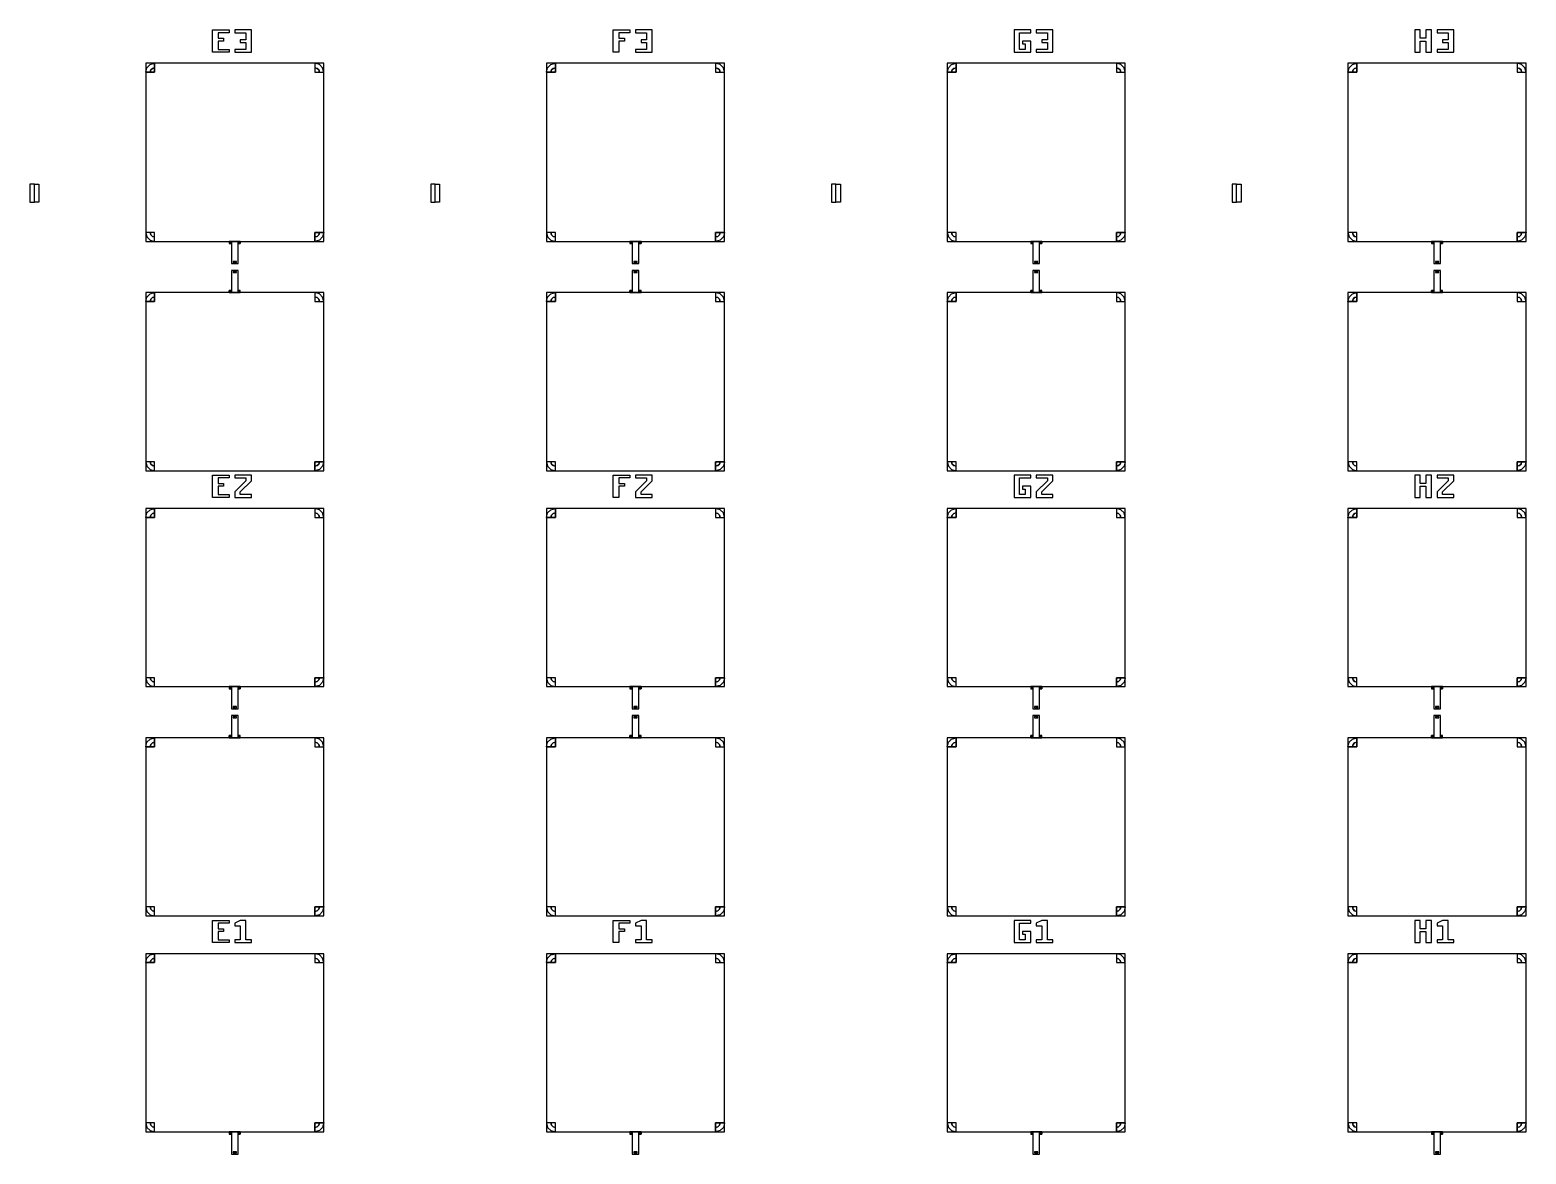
# Model space of a CAD drawing. Extents: x -50899 to 50899, y -48295 to 50898.
# Drawn here: x -20720 to -14000, y -34825 to -29775 of the extents above; entities that cross this region are included whole.
import ezdxf

# ---------------------------------------------------------------- set-up
doc = ezdxf.new("R2010")
doc.units = 0

# ---------------------------------------------------------------- blocks, each defined once
blk = doc.blocks.new('D')
blk.add_lwpolyline([(1700, 8576.7), (1700, 8656.7), (1680, 8656.7), (1680, 8576.7), (1700, 8576.7)])
blk = doc.blocks.new('E')
for points in [[(700, 9250), (700, 9350), (775, 9350), (775, 9337.5), (725, 9337.5), (725, 9312.5), (750, 9312.5), (750, 9300), (725, 9300), (725, 9262.5), (775, 9262.5), (775, 9250), (700, 9250), (700, 9250)], [(800, 9250), (875, 9250), (875, 9350), (800, 9350), (800, 9337.5), (850, 9337.5), (850, 9306.2), (825, 9306.2), (825, 9293.8), (850, 9293.8), (850, 9262.5), (800, 9262.5), (800, 9250), (800, 9250)], [(400, 9200), (400, 8400), (1200, 8400), (1200, 9200), (400, 9200)], [(400, 9200), (400, 9160), (440, 9160), (440, 9200), (400, 9200)], [(400, 9160), (405.4, 9180), (420, 9194.6), (440, 9200), (440, 9180), (430, 9177.3), (422.7, 9170), (420, 9160), (400, 9160)], [(420, 9160), (422.7, 9170), (430, 9177.3), (440, 9180), (440, 9160), (440, 9160), (440, 9160), (440, 9160), (420, 9160)], [(1160, 9200), (1160, 9160), (1200, 9160), (1200, 9200), (1160, 9200)], [(1200, 9160), (1194.6, 9180), (1180, 9194.6), (1160, 9200), (1160, 9180), (1170, 9177.3), (1177.3, 9170), (1180, 9160), (1200, 9160)], [(1180, 9160), (1177.3, 9170), (1170, 9177.3), (1160, 9180), (1160, 9160), (1160, 9160), (1160, 9160), (1160, 9160), (1180, 9160)], [(-100, 8576.7), (-100, 8656.7), (-80, 8656.7), (-80, 8576.7), (-100, 8576.7)], [(1700, 8576.7), (1700, 8656.7), (1680, 8656.7), (1680, 8576.7), (1700, 8576.7)], [(440, 8400), (440, 8440), (400, 8440), (400, 8400), (440, 8400)], [(400, 8440), (405.4, 8420), (420, 8405.4), (440, 8400), (440, 8420), (430, 8422.7), (422.7, 8430), (420, 8440), (400, 8440)], [(420, 8440), (422.7, 8430), (430, 8422.7), (440, 8420), (440, 8440), (440, 8440), (440, 8440), (440, 8440), (420, 8440)], [(775, 8400), (775, 8390), (785, 8390), (785, 8400), (775, 8400)], [(785, 8390), (783.7, 8395), (780, 8398.7), (775, 8400), (775, 8395), (777.5, 8394.3), (779.3, 8392.5), (780, 8390), (785, 8390)], [(785, 8400), (785, 8300), (815, 8300), (815, 8400), (785, 8400)], [(815, 8400), (815, 8390), (825, 8390), (825, 8400), (815, 8400)], [(815, 8390), (816.3, 8395), (820, 8398.7), (825, 8400), (825, 8395), (822.5, 8394.3), (820.7, 8392.5), (820, 8390), (815, 8390)], [(1200, 8400), (1200, 8440), (1160, 8440), (1160, 8400), (1200, 8400)], [(1200, 8440), (1194.6, 8420), (1180, 8405.4), (1160, 8400), (1160, 8420), (1170, 8422.7), (1177.3, 8430), (1180, 8440), (1200, 8440)], [(1180, 8440), (1177.3, 8430), (1170, 8422.7), (1160, 8420), (1160, 8440), (1160, 8440), (1160, 8440), (1160, 8440), (1180, 8440)], [(780, 8390), (779.3, 8392.5), (777.5, 8394.3), (775, 8395), (775, 8390), (775, 8390), (775, 8390), (775, 8390), (780, 8390)], [(820, 8390), (820.7, 8392.5), (822.5, 8394.3), (825, 8395), (825, 8390), (825, 8390), (825, 8390), (825, 8390), (820, 8390)], [(785, 8270), (785, 8170), (815, 8170), (815, 8270), (785, 8270)], [(807.5, 8305), (807.5, 8310), (792.5, 8310), (792.5, 8305), (807.5, 8305)], [(802.5, 8300), (802.5, 8305), (797.5, 8305), (797.5, 8300), (802.5, 8300)], [(797.5, 8270), (797.5, 8265), (802.5, 8265), (802.5, 8270), (797.5, 8270)], [(792.5, 8265), (792.5, 8260), (807.5, 8260), (807.5, 8265), (792.5, 8265)], [(400, 8170), (400, 7370), (1200, 7370), (1200, 8170), (400, 8170)], [(400, 8170), (400, 8130), (440, 8130), (440, 8170), (400, 8170)], [(400, 8130), (405.4, 8150), (420, 8164.6), (440, 8170), (440, 8150), (430, 8147.3), (422.7, 8140), (420, 8130), (400, 8130)], [(420, 8130), (422.7, 8140), (430, 8147.3), (440, 8150), (440, 8130), (440, 8130), (440, 8130), (440, 8130), (420, 8130)], [(785, 8170), (785, 8180), (775, 8180), (775, 8170), (785, 8170)], [(785, 8180), (783.7, 8175), (780, 8171.3), (775, 8170), (775, 8175), (777.5, 8175.7), (779.3, 8177.5), (780, 8180), (785, 8180)], [(780, 8180), (779.3, 8177.5), (777.5, 8175.7), (775, 8175), (775, 8180), (775, 8180), (775, 8180), (775, 8180), (780, 8180)], [(825, 8170), (825, 8180), (815, 8180), (815, 8170), (825, 8170)], [(815, 8180), (816.3, 8175), (820, 8171.3), (825, 8170), (825, 8175), (822.5, 8175.7), (820.7, 8177.5), (820, 8180), (815, 8180)], [(820, 8180), (820.7, 8177.5), (822.5, 8175.7), (825, 8175), (825, 8180), (825, 8180), (825, 8180), (825, 8180), (820, 8180)], [(1160, 8170), (1160, 8130), (1200, 8130), (1200, 8170), (1160, 8170)], [(1200, 8130), (1194.6, 8150), (1180, 8164.6), (1160, 8170), (1160, 8150), (1170, 8147.3), (1177.3, 8140), (1180, 8130), (1200, 8130)], [(1180, 8130), (1177.3, 8140), (1170, 8147.3), (1160, 8150), (1160, 8130), (1160, 8130), (1160, 8130), (1160, 8130), (1180, 8130)], [(440, 7370), (440, 7410), (400, 7410), (400, 7370), (440, 7370)], [(400, 7410), (405.4, 7390), (420, 7375.4), (440, 7370), (440, 7390), (430, 7392.7), (422.7, 7400), (420, 7410), (400, 7410)], [(420, 7410), (422.7, 7400), (430, 7392.7), (440, 7390), (440, 7410), (440, 7410), (440, 7410), (440, 7410), (420, 7410)], [(1200, 7370), (1200, 7410), (1160, 7410), (1160, 7370), (1200, 7370)], [(1200, 7410), (1194.6, 7390), (1180, 7375.4), (1160, 7370), (1160, 7390), (1170, 7392.7), (1177.3, 7400), (1180, 7410), (1200, 7410)], [(1180, 7410), (1177.3, 7400), (1170, 7392.7), (1160, 7390), (1160, 7410), (1160, 7410), (1160, 7410), (1160, 7410), (1180, 7410)], [(700, 7250), (700, 7350), (775, 7350), (775, 7337.5), (725, 7337.5), (725, 7312.5), (750, 7312.5), (750, 7300), (725, 7300), (725, 7262.5), (775, 7262.5), (775, 7250), (700, 7250), (700, 7250)], [(800, 7250), (875, 7250), (875, 7262.5), (825, 7262.5), (825, 7275), (875, 7325), (875, 7350), (800, 7350), (800, 7337.5), (850, 7337.5), (850, 7325), (800, 7275), (800, 7250), (800, 7250)], [(400, 7200), (400, 6400), (1200, 6400), (1200, 7200), (400, 7200)], [(400, 7200), (400, 7160), (440, 7160), (440, 7200), (400, 7200)], [(400, 7160), (405.4, 7180), (420, 7194.6), (440, 7200), (440, 7180), (430, 7177.3), (422.7, 7170), (420, 7160), (400, 7160)], [(1160, 7200), (1160, 7160), (1200, 7160), (1200, 7200), (1160, 7200)], [(1200, 7160), (1194.6, 7180), (1180, 7194.6), (1160, 7200), (1160, 7180), (1170, 7177.3), (1177.3, 7170), (1180, 7160), (1200, 7160)], [(420, 7160), (422.7, 7170), (430, 7177.3), (440, 7180), (440, 7160), (440, 7160), (440, 7160), (440, 7160), (420, 7160)], [(1180, 7160), (1177.3, 7170), (1170, 7177.3), (1160, 7180), (1160, 7160), (1160, 7160), (1160, 7160), (1160, 7160), (1180, 7160)], [(440, 6400), (440, 6440), (400, 6440), (400, 6400), (440, 6400)], [(400, 6440), (405.4, 6420), (420, 6405.4), (440, 6400), (440, 6420), (430, 6422.7), (422.7, 6430), (420, 6440), (400, 6440)], [(420, 6440), (422.7, 6430), (430, 6422.7), (440, 6420), (440, 6440), (440, 6440), (440, 6440), (440, 6440), (420, 6440)], [(775, 6400), (775, 6390), (785, 6390), (785, 6400), (775, 6400)], [(785, 6390), (783.7, 6395), (780, 6398.7), (775, 6400), (775, 6395), (777.5, 6394.3), (779.3, 6392.5), (780, 6390), (785, 6390)], [(780, 6390), (779.3, 6392.5), (777.5, 6394.3), (775, 6395), (775, 6390), (775, 6390), (775, 6390), (775, 6390), (780, 6390)], [(785, 6400), (785, 6300), (815, 6300), (815, 6400), (785, 6400)], [(815, 6400), (815, 6390), (825, 6390), (825, 6400), (815, 6400)], [(815, 6390), (816.3, 6395), (820, 6398.7), (825, 6400), (825, 6395), (822.5, 6394.3), (820.7, 6392.5), (820, 6390), (815, 6390)], [(820, 6390), (820.7, 6392.5), (822.5, 6394.3), (825, 6395), (825, 6390), (825, 6390), (825, 6390), (825, 6390), (820, 6390)], [(1200, 6400), (1200, 6440), (1160, 6440), (1160, 6400), (1200, 6400)], [(1200, 6440), (1194.6, 6420), (1180, 6405.4), (1160, 6400), (1160, 6420), (1170, 6422.7), (1177.3, 6430), (1180, 6440), (1200, 6440)], [(1180, 6440), (1177.3, 6430), (1170, 6422.7), (1160, 6420), (1160, 6440), (1160, 6440), (1160, 6440), (1160, 6440), (1180, 6440)], [(785, 6270), (785, 6170), (815, 6170), (815, 6270), (785, 6270)], [(807.5, 6305), (807.5, 6310), (792.5, 6310), (792.5, 6305), (807.5, 6305)], [(792.5, 6265), (792.5, 6260), (807.5, 6260), (807.5, 6265), (792.5, 6265)], [(802.5, 6300), (802.5, 6305), (797.5, 6305), (797.5, 6300), (802.5, 6300)], [(797.5, 6270), (797.5, 6265), (802.5, 6265), (802.5, 6270), (797.5, 6270)], [(400, 6170), (400, 5370), (1200, 5370), (1200, 6170), (400, 6170)], [(400, 6170), (400, 6130), (440, 6130), (440, 6170), (400, 6170)], [(400, 6130), (405.4, 6150), (420, 6164.6), (440, 6170), (440, 6150), (430, 6147.3), (422.7, 6140), (420, 6130), (400, 6130)], [(420, 6130), (422.7, 6140), (430, 6147.3), (440, 6150), (440, 6130), (440, 6130), (440, 6130), (440, 6130), (420, 6130)], [(785, 6170), (785, 6180), (775, 6180), (775, 6170), (785, 6170)], [(785, 6180), (783.7, 6175), (780, 6171.3), (775, 6170), (775, 6175), (777.5, 6175.7), (779.3, 6177.5), (780, 6180), (785, 6180)], [(780, 6180), (779.3, 6177.5), (777.5, 6175.7), (775, 6175), (775, 6180), (775, 6180), (775, 6180), (775, 6180), (780, 6180)], [(825, 6170), (825, 6180), (815, 6180), (815, 6170), (825, 6170)], [(815, 6180), (816.3, 6175), (820, 6171.3), (825, 6170), (825, 6175), (822.5, 6175.7), (820.7, 6177.5), (820, 6180), (815, 6180)], [(820, 6180), (820.7, 6177.5), (822.5, 6175.7), (825, 6175), (825, 6180), (825, 6180), (825, 6180), (825, 6180), (820, 6180)], [(1160, 6170), (1160, 6130), (1200, 6130), (1200, 6170), (1160, 6170)], [(1200, 6130), (1194.6, 6150), (1180, 6164.6), (1160, 6170), (1160, 6150), (1170, 6147.3), (1177.3, 6140), (1180, 6130), (1200, 6130)], [(1180, 6130), (1177.3, 6140), (1170, 6147.3), (1160, 6150), (1160, 6130), (1160, 6130), (1160, 6130), (1160, 6130), (1180, 6130)], [(440, 5370), (440, 5410), (400, 5410), (400, 5370), (440, 5370)], [(400, 5410), (405.4, 5390), (420, 5375.4), (440, 5370), (440, 5390), (430, 5392.7), (422.7, 5400), (420, 5410), (400, 5410)], [(420, 5410), (422.7, 5400), (430, 5392.7), (440, 5390), (440, 5410), (440, 5410), (440, 5410), (440, 5410), (420, 5410)], [(1200, 5370), (1200, 5410), (1160, 5410), (1160, 5370), (1200, 5370)], [(1200, 5410), (1194.6, 5390), (1180, 5375.4), (1160, 5370), (1160, 5390), (1170, 5392.7), (1177.3, 5400), (1180, 5410), (1200, 5410)], [(1180, 5410), (1177.3, 5400), (1170, 5392.7), (1160, 5390), (1160, 5410), (1160, 5410), (1160, 5410), (1160, 5410), (1180, 5410)], [(700, 5250), (700, 5350), (775, 5350), (775, 5337.5), (725, 5337.5), (725, 5312.5), (750, 5312.5), (750, 5300), (725, 5300), (725, 5262.5), (775, 5262.5), (775, 5250), (700, 5250), (700, 5250)], [(800, 5250), (875, 5250), (875, 5262.5), (850, 5262.5), (850, 5350), (825, 5350), (800, 5337.5), (800, 5325), (825, 5325), (825, 5262.5), (800, 5262.5), (800, 5250), (800, 5250)], [(400, 5200), (400, 4400), (1200, 4400), (1200, 5200), (400, 5200)], [(400, 5200), (400, 5160), (440, 5160), (440, 5200), (400, 5200)], [(400, 5160), (405.4, 5180), (420, 5194.6), (440, 5200), (440, 5180), (430, 5177.3), (422.7, 5170), (420, 5160), (400, 5160)], [(420, 5160), (422.7, 5170), (430, 5177.3), (440, 5180), (440, 5160), (440, 5160), (440, 5160), (440, 5160), (420, 5160)], [(1160, 5200), (1160, 5160), (1200, 5160), (1200, 5200), (1160, 5200)], [(1200, 5160), (1194.6, 5180), (1180, 5194.6), (1160, 5200), (1160, 5180), (1170, 5177.3), (1177.3, 5170), (1180, 5160), (1200, 5160)], [(1180, 5160), (1177.3, 5170), (1170, 5177.3), (1160, 5180), (1160, 5160), (1160, 5160), (1160, 5160), (1160, 5160), (1180, 5160)], [(440, 4400), (440, 4440), (400, 4440), (400, 4400), (440, 4400)], [(400, 4440), (405.4, 4420), (420, 4405.4), (440, 4400), (440, 4420), (430, 4422.7), (422.7, 4430), (420, 4440), (400, 4440)], [(420, 4440), (422.7, 4430), (430, 4422.7), (440, 4420), (440, 4440), (440, 4440), (440, 4440), (440, 4440), (420, 4440)], [(1200, 4400), (1200, 4440), (1160, 4440), (1160, 4400), (1200, 4400)], [(1200, 4440), (1194.6, 4420), (1180, 4405.4), (1160, 4400), (1160, 4420), (1170, 4422.7), (1177.3, 4430), (1180, 4440), (1200, 4440)], [(1180, 4440), (1177.3, 4430), (1170, 4422.7), (1160, 4420), (1160, 4440), (1160, 4440), (1160, 4440), (1160, 4440), (1180, 4440)], [(775, 4400), (775, 4390), (785, 4390), (785, 4400), (775, 4400)], [(785, 4390), (783.7, 4395), (780, 4398.7), (775, 4400), (775, 4395), (777.5, 4394.3), (779.3, 4392.5), (780, 4390), (785, 4390)], [(780, 4390), (779.3, 4392.5), (777.5, 4394.3), (775, 4395), (775, 4390), (775, 4390), (775, 4390), (775, 4390), (780, 4390)], [(785, 4400), (785, 4300), (815, 4300), (815, 4400), (785, 4400)], [(815, 4400), (815, 4390), (825, 4390), (825, 4400), (815, 4400)], [(815, 4390), (816.3, 4395), (820, 4398.7), (825, 4400), (825, 4395), (822.5, 4394.3), (820.7, 4392.5), (820, 4390), (815, 4390)], [(820, 4390), (820.7, 4392.5), (822.5, 4394.3), (825, 4395), (825, 4390), (825, 4390), (825, 4390), (825, 4390), (820, 4390)], [(807.5, 4305), (807.5, 4310), (792.5, 4310), (792.5, 4305), (807.5, 4305)], [(802.5, 4300), (802.5, 4305), (797.5, 4305), (797.5, 4300), (802.5, 4300)]]:
    blk.add_lwpolyline(points)
blk = doc.blocks.new('F')
for points in [[(700, 9250), (700, 9350), (775, 9350), (775, 9337.5), (725, 9337.5), (725, 9312.5), (750, 9312.5), (750, 9300), (725, 9300), (725, 9250), (700, 9250), (700, 9250)], [(800, 9250), (875, 9250), (875, 9350), (800, 9350), (800, 9337.5), (850, 9337.5), (850, 9306.2), (825, 9306.2), (825, 9293.8), (850, 9293.8), (850, 9262.5), (800, 9262.5), (800, 9250), (800, 9250)], [(400, 9200), (400, 8400), (1200, 8400), (1200, 9200), (400, 9200)], [(400, 9200), (400, 9160), (440, 9160), (440, 9200), (400, 9200)], [(400, 9160), (405.4, 9180), (420, 9194.6), (440, 9200), (440, 9180), (430, 9177.3), (422.7, 9170), (420, 9160), (400, 9160)], [(420, 9160), (422.7, 9170), (430, 9177.3), (440, 9180), (440, 9160), (440, 9160), (440, 9160), (440, 9160), (420, 9160)], [(1160, 9200), (1160, 9160), (1200, 9160), (1200, 9200), (1160, 9200)], [(1200, 9160), (1194.6, 9180), (1180, 9194.6), (1160, 9200), (1160, 9180), (1170, 9177.3), (1177.3, 9170), (1180, 9160), (1200, 9160)], [(1180, 9160), (1177.3, 9170), (1170, 9177.3), (1160, 9180), (1160, 9160), (1160, 9160), (1160, 9160), (1160, 9160), (1180, 9160)], [(-100, 8576.7), (-100, 8656.7), (-80, 8656.7), (-80, 8576.7), (-100, 8576.7)], [(1700, 8576.7), (1700, 8656.7), (1680, 8656.7), (1680, 8576.7), (1700, 8576.7)], [(440, 8400), (440, 8440), (400, 8440), (400, 8400), (440, 8400)], [(400, 8440), (405.4, 8420), (420, 8405.4), (440, 8400), (440, 8420), (430, 8422.7), (422.7, 8430), (420, 8440), (400, 8440)], [(420, 8440), (422.7, 8430), (430, 8422.7), (440, 8420), (440, 8440), (440, 8440), (440, 8440), (440, 8440), (420, 8440)], [(775, 8400), (775, 8390), (785, 8390), (785, 8400), (775, 8400)], [(785, 8390), (783.7, 8395), (780, 8398.7), (775, 8400), (775, 8395), (777.5, 8394.3), (779.3, 8392.5), (780, 8390), (785, 8390)], [(785, 8400), (785, 8300), (815, 8300), (815, 8400), (785, 8400)], [(815, 8400), (815, 8390), (825, 8390), (825, 8400), (815, 8400)], [(815, 8390), (816.3, 8395), (820, 8398.7), (825, 8400), (825, 8395), (822.5, 8394.3), (820.7, 8392.5), (820, 8390), (815, 8390)], [(1200, 8400), (1200, 8440), (1160, 8440), (1160, 8400), (1200, 8400)], [(1200, 8440), (1194.6, 8420), (1180, 8405.4), (1160, 8400), (1160, 8420), (1170, 8422.7), (1177.3, 8430), (1180, 8440), (1200, 8440)], [(1180, 8440), (1177.3, 8430), (1170, 8422.7), (1160, 8420), (1160, 8440), (1160, 8440), (1160, 8440), (1160, 8440), (1180, 8440)], [(780, 8390), (779.3, 8392.5), (777.5, 8394.3), (775, 8395), (775, 8390), (775, 8390), (775, 8390), (775, 8390), (780, 8390)], [(820, 8390), (820.7, 8392.5), (822.5, 8394.3), (825, 8395), (825, 8390), (825, 8390), (825, 8390), (825, 8390), (820, 8390)], [(785, 8270), (785, 8170), (815, 8170), (815, 8270), (785, 8270)], [(807.5, 8305), (807.5, 8310), (792.5, 8310), (792.5, 8305), (807.5, 8305)], [(802.5, 8300), (802.5, 8305), (797.5, 8305), (797.5, 8300), (802.5, 8300)], [(797.5, 8270), (797.5, 8265), (802.5, 8265), (802.5, 8270), (797.5, 8270)], [(792.5, 8265), (792.5, 8260), (807.5, 8260), (807.5, 8265), (792.5, 8265)], [(400, 8170), (400, 7370), (1200, 7370), (1200, 8170), (400, 8170)], [(400, 8170), (400, 8130), (440, 8130), (440, 8170), (400, 8170)], [(400, 8130), (405.4, 8150), (420, 8164.6), (440, 8170), (440, 8150), (430, 8147.3), (422.7, 8140), (420, 8130), (400, 8130)], [(420, 8130), (422.7, 8140), (430, 8147.3), (440, 8150), (440, 8130), (440, 8130), (440, 8130), (440, 8130), (420, 8130)], [(785, 8170), (785, 8180), (775, 8180), (775, 8170), (785, 8170)], [(785, 8180), (783.7, 8175), (780, 8171.3), (775, 8170), (775, 8175), (777.5, 8175.7), (779.3, 8177.5), (780, 8180), (785, 8180)], [(780, 8180), (779.3, 8177.5), (777.5, 8175.7), (775, 8175), (775, 8180), (775, 8180), (775, 8180), (775, 8180), (780, 8180)], [(825, 8170), (825, 8180), (815, 8180), (815, 8170), (825, 8170)], [(815, 8180), (816.3, 8175), (820, 8171.3), (825, 8170), (825, 8175), (822.5, 8175.7), (820.7, 8177.5), (820, 8180), (815, 8180)], [(820, 8180), (820.7, 8177.5), (822.5, 8175.7), (825, 8175), (825, 8180), (825, 8180), (825, 8180), (825, 8180), (820, 8180)], [(1160, 8170), (1160, 8130), (1200, 8130), (1200, 8170), (1160, 8170)], [(1200, 8130), (1194.6, 8150), (1180, 8164.6), (1160, 8170), (1160, 8150), (1170, 8147.3), (1177.3, 8140), (1180, 8130), (1200, 8130)], [(1180, 8130), (1177.3, 8140), (1170, 8147.3), (1160, 8150), (1160, 8130), (1160, 8130), (1160, 8130), (1160, 8130), (1180, 8130)], [(440, 7370), (440, 7410), (400, 7410), (400, 7370), (440, 7370)], [(400, 7410), (405.4, 7390), (420, 7375.4), (440, 7370), (440, 7390), (430, 7392.7), (422.7, 7400), (420, 7410), (400, 7410)], [(420, 7410), (422.7, 7400), (430, 7392.7), (440, 7390), (440, 7410), (440, 7410), (440, 7410), (440, 7410), (420, 7410)], [(1200, 7370), (1200, 7410), (1160, 7410), (1160, 7370), (1200, 7370)], [(1200, 7410), (1194.6, 7390), (1180, 7375.4), (1160, 7370), (1160, 7390), (1170, 7392.7), (1177.3, 7400), (1180, 7410), (1200, 7410)], [(1180, 7410), (1177.3, 7400), (1170, 7392.7), (1160, 7390), (1160, 7410), (1160, 7410), (1160, 7410), (1160, 7410), (1180, 7410)], [(700, 7250), (700, 7350), (775, 7350), (775, 7337.5), (725, 7337.5), (725, 7312.5), (750, 7312.5), (750, 7300), (725, 7300), (725, 7250), (700, 7250), (700, 7250)], [(800, 7250), (875, 7250), (875, 7262.5), (825, 7262.5), (825, 7275), (875, 7325), (875, 7350), (800, 7350), (800, 7337.5), (850, 7337.5), (850, 7325), (800, 7275), (800, 7250), (800, 7250)], [(400, 7200), (400, 6400), (1200, 6400), (1200, 7200), (400, 7200)], [(400, 7200), (400, 7160), (440, 7160), (440, 7200), (400, 7200)], [(400, 7160), (405.4, 7180), (420, 7194.6), (440, 7200), (440, 7180), (430, 7177.3), (422.7, 7170), (420, 7160), (400, 7160)], [(1160, 7200), (1160, 7160), (1200, 7160), (1200, 7200), (1160, 7200)], [(1200, 7160), (1194.6, 7180), (1180, 7194.6), (1160, 7200), (1160, 7180), (1170, 7177.3), (1177.3, 7170), (1180, 7160), (1200, 7160)], [(420, 7160), (422.7, 7170), (430, 7177.3), (440, 7180), (440, 7160), (440, 7160), (440, 7160), (440, 7160), (420, 7160)], [(1180, 7160), (1177.3, 7170), (1170, 7177.3), (1160, 7180), (1160, 7160), (1160, 7160), (1160, 7160), (1160, 7160), (1180, 7160)], [(440, 6400), (440, 6440), (400, 6440), (400, 6400), (440, 6400)], [(400, 6440), (405.4, 6420), (420, 6405.4), (440, 6400), (440, 6420), (430, 6422.7), (422.7, 6430), (420, 6440), (400, 6440)], [(420, 6440), (422.7, 6430), (430, 6422.7), (440, 6420), (440, 6440), (440, 6440), (440, 6440), (440, 6440), (420, 6440)], [(775, 6400), (775, 6390), (785, 6390), (785, 6400), (775, 6400)], [(785, 6390), (783.7, 6395), (780, 6398.7), (775, 6400), (775, 6395), (777.5, 6394.3), (779.3, 6392.5), (780, 6390), (785, 6390)], [(780, 6390), (779.3, 6392.5), (777.5, 6394.3), (775, 6395), (775, 6390), (775, 6390), (775, 6390), (775, 6390), (780, 6390)], [(785, 6400), (785, 6300), (815, 6300), (815, 6400), (785, 6400)], [(815, 6400), (815, 6390), (825, 6390), (825, 6400), (815, 6400)], [(815, 6390), (816.3, 6395), (820, 6398.7), (825, 6400), (825, 6395), (822.5, 6394.3), (820.7, 6392.5), (820, 6390), (815, 6390)], [(820, 6390), (820.7, 6392.5), (822.5, 6394.3), (825, 6395), (825, 6390), (825, 6390), (825, 6390), (825, 6390), (820, 6390)], [(1200, 6400), (1200, 6440), (1160, 6440), (1160, 6400), (1200, 6400)], [(1200, 6440), (1194.6, 6420), (1180, 6405.4), (1160, 6400), (1160, 6420), (1170, 6422.7), (1177.3, 6430), (1180, 6440), (1200, 6440)], [(1180, 6440), (1177.3, 6430), (1170, 6422.7), (1160, 6420), (1160, 6440), (1160, 6440), (1160, 6440), (1160, 6440), (1180, 6440)], [(785, 6270), (785, 6170), (815, 6170), (815, 6270), (785, 6270)], [(807.5, 6305), (807.5, 6310), (792.5, 6310), (792.5, 6305), (807.5, 6305)], [(792.5, 6265), (792.5, 6260), (807.5, 6260), (807.5, 6265), (792.5, 6265)], [(802.5, 6300), (802.5, 6305), (797.5, 6305), (797.5, 6300), (802.5, 6300)], [(797.5, 6270), (797.5, 6265), (802.5, 6265), (802.5, 6270), (797.5, 6270)], [(400, 6170), (400, 5370), (1200, 5370), (1200, 6170), (400, 6170)], [(400, 6170), (400, 6130), (440, 6130), (440, 6170), (400, 6170)], [(400, 6130), (405.4, 6150), (420, 6164.6), (440, 6170), (440, 6150), (430, 6147.3), (422.7, 6140), (420, 6130), (400, 6130)], [(420, 6130), (422.7, 6140), (430, 6147.3), (440, 6150), (440, 6130), (440, 6130), (440, 6130), (440, 6130), (420, 6130)], [(785, 6170), (785, 6180), (775, 6180), (775, 6170), (785, 6170)], [(785, 6180), (783.7, 6175), (780, 6171.3), (775, 6170), (775, 6175), (777.5, 6175.7), (779.3, 6177.5), (780, 6180), (785, 6180)], [(780, 6180), (779.3, 6177.5), (777.5, 6175.7), (775, 6175), (775, 6180), (775, 6180), (775, 6180), (775, 6180), (780, 6180)], [(825, 6170), (825, 6180), (815, 6180), (815, 6170), (825, 6170)], [(815, 6180), (816.3, 6175), (820, 6171.3), (825, 6170), (825, 6175), (822.5, 6175.7), (820.7, 6177.5), (820, 6180), (815, 6180)], [(820, 6180), (820.7, 6177.5), (822.5, 6175.7), (825, 6175), (825, 6180), (825, 6180), (825, 6180), (825, 6180), (820, 6180)], [(1160, 6170), (1160, 6130), (1200, 6130), (1200, 6170), (1160, 6170)], [(1200, 6130), (1194.6, 6150), (1180, 6164.6), (1160, 6170), (1160, 6150), (1170, 6147.3), (1177.3, 6140), (1180, 6130), (1200, 6130)], [(1180, 6130), (1177.3, 6140), (1170, 6147.3), (1160, 6150), (1160, 6130), (1160, 6130), (1160, 6130), (1160, 6130), (1180, 6130)], [(440, 5370), (440, 5410), (400, 5410), (400, 5370), (440, 5370)], [(400, 5410), (405.4, 5390), (420, 5375.4), (440, 5370), (440, 5390), (430, 5392.7), (422.7, 5400), (420, 5410), (400, 5410)], [(420, 5410), (422.7, 5400), (430, 5392.7), (440, 5390), (440, 5410), (440, 5410), (440, 5410), (440, 5410), (420, 5410)], [(1200, 5370), (1200, 5410), (1160, 5410), (1160, 5370), (1200, 5370)], [(1200, 5410), (1194.6, 5390), (1180, 5375.4), (1160, 5370), (1160, 5390), (1170, 5392.7), (1177.3, 5400), (1180, 5410), (1200, 5410)], [(1180, 5410), (1177.3, 5400), (1170, 5392.7), (1160, 5390), (1160, 5410), (1160, 5410), (1160, 5410), (1160, 5410), (1180, 5410)], [(700, 5250), (700, 5350), (775, 5350), (775, 5337.5), (725, 5337.5), (725, 5312.5), (750, 5312.5), (750, 5300), (725, 5300), (725, 5250), (700, 5250), (700, 5250)], [(800, 5250), (875, 5250), (875, 5262.5), (850, 5262.5), (850, 5350), (825, 5350), (800, 5337.5), (800, 5325), (825, 5325), (825, 5262.5), (800, 5262.5), (800, 5250), (800, 5250)], [(400, 5200), (400, 4400), (1200, 4400), (1200, 5200), (400, 5200)], [(400, 5200), (400, 5160), (440, 5160), (440, 5200), (400, 5200)], [(400, 5160), (405.4, 5180), (420, 5194.6), (440, 5200), (440, 5180), (430, 5177.3), (422.7, 5170), (420, 5160), (400, 5160)], [(420, 5160), (422.7, 5170), (430, 5177.3), (440, 5180), (440, 5160), (440, 5160), (440, 5160), (440, 5160), (420, 5160)], [(1160, 5200), (1160, 5160), (1200, 5160), (1200, 5200), (1160, 5200)], [(1200, 5160), (1194.6, 5180), (1180, 5194.6), (1160, 5200), (1160, 5180), (1170, 5177.3), (1177.3, 5170), (1180, 5160), (1200, 5160)], [(1180, 5160), (1177.3, 5170), (1170, 5177.3), (1160, 5180), (1160, 5160), (1160, 5160), (1160, 5160), (1160, 5160), (1180, 5160)], [(440, 4400), (440, 4440), (400, 4440), (400, 4400), (440, 4400)], [(400, 4440), (405.4, 4420), (420, 4405.4), (440, 4400), (440, 4420), (430, 4422.7), (422.7, 4430), (420, 4440), (400, 4440)], [(420, 4440), (422.7, 4430), (430, 4422.7), (440, 4420), (440, 4440), (440, 4440), (440, 4440), (440, 4440), (420, 4440)], [(1200, 4400), (1200, 4440), (1160, 4440), (1160, 4400), (1200, 4400)], [(1200, 4440), (1194.6, 4420), (1180, 4405.4), (1160, 4400), (1160, 4420), (1170, 4422.7), (1177.3, 4430), (1180, 4440), (1200, 4440)], [(1180, 4440), (1177.3, 4430), (1170, 4422.7), (1160, 4420), (1160, 4440), (1160, 4440), (1160, 4440), (1160, 4440), (1180, 4440)], [(775, 4400), (775, 4390), (785, 4390), (785, 4400), (775, 4400)], [(785, 4390), (783.7, 4395), (780, 4398.7), (775, 4400), (775, 4395), (777.5, 4394.3), (779.3, 4392.5), (780, 4390), (785, 4390)], [(780, 4390), (779.3, 4392.5), (777.5, 4394.3), (775, 4395), (775, 4390), (775, 4390), (775, 4390), (775, 4390), (780, 4390)], [(785, 4400), (785, 4300), (815, 4300), (815, 4400), (785, 4400)], [(815, 4400), (815, 4390), (825, 4390), (825, 4400), (815, 4400)], [(815, 4390), (816.3, 4395), (820, 4398.7), (825, 4400), (825, 4395), (822.5, 4394.3), (820.7, 4392.5), (820, 4390), (815, 4390)], [(820, 4390), (820.7, 4392.5), (822.5, 4394.3), (825, 4395), (825, 4390), (825, 4390), (825, 4390), (825, 4390), (820, 4390)], [(807.5, 4305), (807.5, 4310), (792.5, 4310), (792.5, 4305), (807.5, 4305)], [(802.5, 4300), (802.5, 4305), (797.5, 4305), (797.5, 4300), (802.5, 4300)]]:
    blk.add_lwpolyline(points)
blk = doc.blocks.new('G')
for points in [[(700, 9250), (775, 9250), (775, 9300), (737.5, 9300), (737.5, 9287.5), (750, 9287.5), (750, 9262.5), (725, 9262.5), (725, 9337.5), (775, 9337.5), (775, 9350), (700, 9350), (700, 9250), (700, 9250)], [(800, 9250), (875, 9250), (875, 9350), (800, 9350), (800, 9337.5), (850, 9337.5), (850, 9306.2), (825, 9306.2), (825, 9293.8), (850, 9293.8), (850, 9262.5), (800, 9262.5), (800, 9250), (800, 9250)], [(400, 9200), (400, 8400), (1200, 8400), (1200, 9200), (400, 9200)], [(400, 9200), (400, 9160), (440, 9160), (440, 9200), (400, 9200)], [(400, 9160), (405.4, 9180), (420, 9194.6), (440, 9200), (440, 9180), (430, 9177.3), (422.7, 9170), (420, 9160), (400, 9160)], [(420, 9160), (422.7, 9170), (430, 9177.3), (440, 9180), (440, 9160), (440, 9160), (440, 9160), (440, 9160), (420, 9160)], [(1160, 9200), (1160, 9160), (1200, 9160), (1200, 9200), (1160, 9200)], [(1200, 9160), (1194.6, 9180), (1180, 9194.6), (1160, 9200), (1160, 9180), (1170, 9177.3), (1177.3, 9170), (1180, 9160), (1200, 9160)], [(1180, 9160), (1177.3, 9170), (1170, 9177.3), (1160, 9180), (1160, 9160), (1160, 9160), (1160, 9160), (1160, 9160), (1180, 9160)], [(-100, 8576.7), (-100, 8656.7), (-80, 8656.7), (-80, 8576.7), (-100, 8576.7)], [(1700, 8576.7), (1700, 8656.7), (1680, 8656.7), (1680, 8576.7), (1700, 8576.7)], [(440, 8400), (440, 8440), (400, 8440), (400, 8400), (440, 8400)], [(400, 8440), (405.4, 8420), (420, 8405.4), (440, 8400), (440, 8420), (430, 8422.7), (422.7, 8430), (420, 8440), (400, 8440)], [(420, 8440), (422.7, 8430), (430, 8422.7), (440, 8420), (440, 8440), (440, 8440), (440, 8440), (440, 8440), (420, 8440)], [(775, 8400), (775, 8390), (785, 8390), (785, 8400), (775, 8400)], [(785, 8390), (783.7, 8395), (780, 8398.7), (775, 8400), (775, 8395), (777.5, 8394.3), (779.3, 8392.5), (780, 8390), (785, 8390)], [(785, 8400), (785, 8300), (815, 8300), (815, 8400), (785, 8400)], [(815, 8400), (815, 8390), (825, 8390), (825, 8400), (815, 8400)], [(815, 8390), (816.3, 8395), (820, 8398.7), (825, 8400), (825, 8395), (822.5, 8394.3), (820.7, 8392.5), (820, 8390), (815, 8390)], [(1200, 8400), (1200, 8440), (1160, 8440), (1160, 8400), (1200, 8400)], [(1200, 8440), (1194.6, 8420), (1180, 8405.4), (1160, 8400), (1160, 8420), (1170, 8422.7), (1177.3, 8430), (1180, 8440), (1200, 8440)], [(1180, 8440), (1177.3, 8430), (1170, 8422.7), (1160, 8420), (1160, 8440), (1160, 8440), (1160, 8440), (1160, 8440), (1180, 8440)], [(780, 8390), (779.3, 8392.5), (777.5, 8394.3), (775, 8395), (775, 8390), (775, 8390), (775, 8390), (775, 8390), (780, 8390)], [(820, 8390), (820.7, 8392.5), (822.5, 8394.3), (825, 8395), (825, 8390), (825, 8390), (825, 8390), (825, 8390), (820, 8390)], [(785, 8270), (785, 8170), (815, 8170), (815, 8270), (785, 8270)], [(807.5, 8305), (807.5, 8310), (792.5, 8310), (792.5, 8305), (807.5, 8305)], [(802.5, 8300), (802.5, 8305), (797.5, 8305), (797.5, 8300), (802.5, 8300)], [(797.5, 8270), (797.5, 8265), (802.5, 8265), (802.5, 8270), (797.5, 8270)], [(792.5, 8265), (792.5, 8260), (807.5, 8260), (807.5, 8265), (792.5, 8265)], [(400, 8170), (400, 7370), (1200, 7370), (1200, 8170), (400, 8170)], [(400, 8170), (400, 8130), (440, 8130), (440, 8170), (400, 8170)], [(400, 8130), (405.4, 8150), (420, 8164.6), (440, 8170), (440, 8150), (430, 8147.3), (422.7, 8140), (420, 8130), (400, 8130)], [(420, 8130), (422.7, 8140), (430, 8147.3), (440, 8150), (440, 8130), (440, 8130), (440, 8130), (440, 8130), (420, 8130)], [(785, 8170), (785, 8180), (775, 8180), (775, 8170), (785, 8170)], [(785, 8180), (783.7, 8175), (780, 8171.3), (775, 8170), (775, 8175), (777.5, 8175.7), (779.3, 8177.5), (780, 8180), (785, 8180)], [(780, 8180), (779.3, 8177.5), (777.5, 8175.7), (775, 8175), (775, 8180), (775, 8180), (775, 8180), (775, 8180), (780, 8180)], [(825, 8170), (825, 8180), (815, 8180), (815, 8170), (825, 8170)], [(815, 8180), (816.3, 8175), (820, 8171.3), (825, 8170), (825, 8175), (822.5, 8175.7), (820.7, 8177.5), (820, 8180), (815, 8180)], [(820, 8180), (820.7, 8177.5), (822.5, 8175.7), (825, 8175), (825, 8180), (825, 8180), (825, 8180), (825, 8180), (820, 8180)], [(1160, 8170), (1160, 8130), (1200, 8130), (1200, 8170), (1160, 8170)], [(1200, 8130), (1194.6, 8150), (1180, 8164.6), (1160, 8170), (1160, 8150), (1170, 8147.3), (1177.3, 8140), (1180, 8130), (1200, 8130)], [(1180, 8130), (1177.3, 8140), (1170, 8147.3), (1160, 8150), (1160, 8130), (1160, 8130), (1160, 8130), (1160, 8130), (1180, 8130)], [(440, 7370), (440, 7410), (400, 7410), (400, 7370), (440, 7370)], [(400, 7410), (405.4, 7390), (420, 7375.4), (440, 7370), (440, 7390), (430, 7392.7), (422.7, 7400), (420, 7410), (400, 7410)], [(420, 7410), (422.7, 7400), (430, 7392.7), (440, 7390), (440, 7410), (440, 7410), (440, 7410), (440, 7410), (420, 7410)], [(1200, 7370), (1200, 7410), (1160, 7410), (1160, 7370), (1200, 7370)], [(1200, 7410), (1194.6, 7390), (1180, 7375.4), (1160, 7370), (1160, 7390), (1170, 7392.7), (1177.3, 7400), (1180, 7410), (1200, 7410)], [(1180, 7410), (1177.3, 7400), (1170, 7392.7), (1160, 7390), (1160, 7410), (1160, 7410), (1160, 7410), (1160, 7410), (1180, 7410)], [(700, 7250), (775, 7250), (775, 7300), (737.5, 7300), (737.5, 7287.5), (750, 7287.5), (750, 7262.5), (725, 7262.5), (725, 7337.5), (775, 7337.5), (775, 7350), (700, 7350), (700, 7250), (700, 7250)], [(800, 7250), (875, 7250), (875, 7262.5), (825, 7262.5), (825, 7275), (875, 7325), (875, 7350), (800, 7350), (800, 7337.5), (850, 7337.5), (850, 7325), (800, 7275), (800, 7250), (800, 7250)], [(400, 7200), (400, 6400), (1200, 6400), (1200, 7200), (400, 7200)], [(400, 7200), (400, 7160), (440, 7160), (440, 7200), (400, 7200)], [(400, 7160), (405.4, 7180), (420, 7194.6), (440, 7200), (440, 7180), (430, 7177.3), (422.7, 7170), (420, 7160), (400, 7160)], [(1160, 7200), (1160, 7160), (1200, 7160), (1200, 7200), (1160, 7200)], [(1200, 7160), (1194.6, 7180), (1180, 7194.6), (1160, 7200), (1160, 7180), (1170, 7177.3), (1177.3, 7170), (1180, 7160), (1200, 7160)], [(420, 7160), (422.7, 7170), (430, 7177.3), (440, 7180), (440, 7160), (440, 7160), (440, 7160), (440, 7160), (420, 7160)], [(1180, 7160), (1177.3, 7170), (1170, 7177.3), (1160, 7180), (1160, 7160), (1160, 7160), (1160, 7160), (1160, 7160), (1180, 7160)], [(440, 6400), (440, 6440), (400, 6440), (400, 6400), (440, 6400)], [(400, 6440), (405.4, 6420), (420, 6405.4), (440, 6400), (440, 6420), (430, 6422.7), (422.7, 6430), (420, 6440), (400, 6440)], [(420, 6440), (422.7, 6430), (430, 6422.7), (440, 6420), (440, 6440), (440, 6440), (440, 6440), (440, 6440), (420, 6440)], [(775, 6400), (775, 6390), (785, 6390), (785, 6400), (775, 6400)], [(785, 6390), (783.7, 6395), (780, 6398.7), (775, 6400), (775, 6395), (777.5, 6394.3), (779.3, 6392.5), (780, 6390), (785, 6390)], [(780, 6390), (779.3, 6392.5), (777.5, 6394.3), (775, 6395), (775, 6390), (775, 6390), (775, 6390), (775, 6390), (780, 6390)], [(785, 6400), (785, 6300), (815, 6300), (815, 6400), (785, 6400)], [(815, 6400), (815, 6390), (825, 6390), (825, 6400), (815, 6400)], [(815, 6390), (816.3, 6395), (820, 6398.7), (825, 6400), (825, 6395), (822.5, 6394.3), (820.7, 6392.5), (820, 6390), (815, 6390)], [(820, 6390), (820.7, 6392.5), (822.5, 6394.3), (825, 6395), (825, 6390), (825, 6390), (825, 6390), (825, 6390), (820, 6390)], [(1200, 6400), (1200, 6440), (1160, 6440), (1160, 6400), (1200, 6400)], [(1200, 6440), (1194.6, 6420), (1180, 6405.4), (1160, 6400), (1160, 6420), (1170, 6422.7), (1177.3, 6430), (1180, 6440), (1200, 6440)], [(1180, 6440), (1177.3, 6430), (1170, 6422.7), (1160, 6420), (1160, 6440), (1160, 6440), (1160, 6440), (1160, 6440), (1180, 6440)], [(785, 6270), (785, 6170), (815, 6170), (815, 6270), (785, 6270)], [(807.5, 6305), (807.5, 6310), (792.5, 6310), (792.5, 6305), (807.5, 6305)], [(792.5, 6265), (792.5, 6260), (807.5, 6260), (807.5, 6265), (792.5, 6265)], [(802.5, 6300), (802.5, 6305), (797.5, 6305), (797.5, 6300), (802.5, 6300)], [(797.5, 6270), (797.5, 6265), (802.5, 6265), (802.5, 6270), (797.5, 6270)], [(400, 6170), (400, 5370), (1200, 5370), (1200, 6170), (400, 6170)], [(400, 6170), (400, 6130), (440, 6130), (440, 6170), (400, 6170)], [(400, 6130), (405.4, 6150), (420, 6164.6), (440, 6170), (440, 6150), (430, 6147.3), (422.7, 6140), (420, 6130), (400, 6130)], [(420, 6130), (422.7, 6140), (430, 6147.3), (440, 6150), (440, 6130), (440, 6130), (440, 6130), (440, 6130), (420, 6130)], [(785, 6170), (785, 6180), (775, 6180), (775, 6170), (785, 6170)], [(785, 6180), (783.7, 6175), (780, 6171.3), (775, 6170), (775, 6175), (777.5, 6175.7), (779.3, 6177.5), (780, 6180), (785, 6180)], [(780, 6180), (779.3, 6177.5), (777.5, 6175.7), (775, 6175), (775, 6180), (775, 6180), (775, 6180), (775, 6180), (780, 6180)], [(825, 6170), (825, 6180), (815, 6180), (815, 6170), (825, 6170)], [(815, 6180), (816.3, 6175), (820, 6171.3), (825, 6170), (825, 6175), (822.5, 6175.7), (820.7, 6177.5), (820, 6180), (815, 6180)], [(820, 6180), (820.7, 6177.5), (822.5, 6175.7), (825, 6175), (825, 6180), (825, 6180), (825, 6180), (825, 6180), (820, 6180)], [(1160, 6170), (1160, 6130), (1200, 6130), (1200, 6170), (1160, 6170)], [(1200, 6130), (1194.6, 6150), (1180, 6164.6), (1160, 6170), (1160, 6150), (1170, 6147.3), (1177.3, 6140), (1180, 6130), (1200, 6130)], [(1180, 6130), (1177.3, 6140), (1170, 6147.3), (1160, 6150), (1160, 6130), (1160, 6130), (1160, 6130), (1160, 6130), (1180, 6130)], [(440, 5370), (440, 5410), (400, 5410), (400, 5370), (440, 5370)], [(400, 5410), (405.4, 5390), (420, 5375.4), (440, 5370), (440, 5390), (430, 5392.7), (422.7, 5400), (420, 5410), (400, 5410)], [(420, 5410), (422.7, 5400), (430, 5392.7), (440, 5390), (440, 5410), (440, 5410), (440, 5410), (440, 5410), (420, 5410)], [(1200, 5370), (1200, 5410), (1160, 5410), (1160, 5370), (1200, 5370)], [(1200, 5410), (1194.6, 5390), (1180, 5375.4), (1160, 5370), (1160, 5390), (1170, 5392.7), (1177.3, 5400), (1180, 5410), (1200, 5410)], [(1180, 5410), (1177.3, 5400), (1170, 5392.7), (1160, 5390), (1160, 5410), (1160, 5410), (1160, 5410), (1160, 5410), (1180, 5410)], [(700, 5250), (775, 5250), (775, 5300), (737.5, 5300), (737.5, 5287.5), (750, 5287.5), (750, 5262.5), (725, 5262.5), (725, 5337.5), (775, 5337.5), (775, 5350), (700, 5350), (700, 5250), (700, 5250)], [(800, 5250), (875, 5250), (875, 5262.5), (850, 5262.5), (850, 5350), (825, 5350), (800, 5337.5), (800, 5325), (825, 5325), (825, 5262.5), (800, 5262.5), (800, 5250), (800, 5250)], [(400, 5200), (400, 4400), (1200, 4400), (1200, 5200), (400, 5200)], [(400, 5200), (400, 5160), (440, 5160), (440, 5200), (400, 5200)], [(400, 5160), (405.4, 5180), (420, 5194.6), (440, 5200), (440, 5180), (430, 5177.3), (422.7, 5170), (420, 5160), (400, 5160)], [(420, 5160), (422.7, 5170), (430, 5177.3), (440, 5180), (440, 5160), (440, 5160), (440, 5160), (440, 5160), (420, 5160)], [(1160, 5200), (1160, 5160), (1200, 5160), (1200, 5200), (1160, 5200)], [(1200, 5160), (1194.6, 5180), (1180, 5194.6), (1160, 5200), (1160, 5180), (1170, 5177.3), (1177.3, 5170), (1180, 5160), (1200, 5160)], [(1180, 5160), (1177.3, 5170), (1170, 5177.3), (1160, 5180), (1160, 5160), (1160, 5160), (1160, 5160), (1160, 5160), (1180, 5160)], [(440, 4400), (440, 4440), (400, 4440), (400, 4400), (440, 4400)], [(400, 4440), (405.4, 4420), (420, 4405.4), (440, 4400), (440, 4420), (430, 4422.7), (422.7, 4430), (420, 4440), (400, 4440)], [(420, 4440), (422.7, 4430), (430, 4422.7), (440, 4420), (440, 4440), (440, 4440), (440, 4440), (440, 4440), (420, 4440)], [(1200, 4400), (1200, 4440), (1160, 4440), (1160, 4400), (1200, 4400)], [(1200, 4440), (1194.6, 4420), (1180, 4405.4), (1160, 4400), (1160, 4420), (1170, 4422.7), (1177.3, 4430), (1180, 4440), (1200, 4440)], [(1180, 4440), (1177.3, 4430), (1170, 4422.7), (1160, 4420), (1160, 4440), (1160, 4440), (1160, 4440), (1160, 4440), (1180, 4440)], [(775, 4400), (775, 4390), (785, 4390), (785, 4400), (775, 4400)], [(785, 4390), (783.7, 4395), (780, 4398.7), (775, 4400), (775, 4395), (777.5, 4394.3), (779.3, 4392.5), (780, 4390), (785, 4390)], [(780, 4390), (779.3, 4392.5), (777.5, 4394.3), (775, 4395), (775, 4390), (775, 4390), (775, 4390), (775, 4390), (780, 4390)], [(785, 4400), (785, 4300), (815, 4300), (815, 4400), (785, 4400)], [(815, 4400), (815, 4390), (825, 4390), (825, 4400), (815, 4400)], [(815, 4390), (816.3, 4395), (820, 4398.7), (825, 4400), (825, 4395), (822.5, 4394.3), (820.7, 4392.5), (820, 4390), (815, 4390)], [(820, 4390), (820.7, 4392.5), (822.5, 4394.3), (825, 4395), (825, 4390), (825, 4390), (825, 4390), (825, 4390), (820, 4390)], [(807.5, 4305), (807.5, 4310), (792.5, 4310), (792.5, 4305), (807.5, 4305)], [(802.5, 4300), (802.5, 4305), (797.5, 4305), (797.5, 4300), (802.5, 4300)]]:
    blk.add_lwpolyline(points)
blk = doc.blocks.new('H')
for points in [[(700, 9250), (725, 9250), (725, 9300), (750, 9300), (750, 9250), (775, 9250), (775, 9350), (750, 9350), (750, 9312.5), (725, 9312.5), (725, 9350), (700, 9350), (700, 9250), (700, 9250)], [(800, 9250), (875, 9250), (875, 9350), (800, 9350), (800, 9337.5), (850, 9337.5), (850, 9306.2), (825, 9306.2), (825, 9293.8), (850, 9293.8), (850, 9262.5), (800, 9262.5), (800, 9250), (800, 9250)], [(400, 9200), (400, 8400), (1200, 8400), (1200, 9200), (400, 9200)], [(400, 9200), (400, 9160), (440, 9160), (440, 9200), (400, 9200)], [(400, 9160), (405.4, 9180), (420, 9194.6), (440, 9200), (440, 9180), (430, 9177.3), (422.7, 9170), (420, 9160), (400, 9160)], [(420, 9160), (422.7, 9170), (430, 9177.3), (440, 9180), (440, 9160), (440, 9160), (440, 9160), (440, 9160), (420, 9160)], [(1160, 9200), (1160, 9160), (1200, 9160), (1200, 9200), (1160, 9200)], [(1200, 9160), (1194.6, 9180), (1180, 9194.6), (1160, 9200), (1160, 9180), (1170, 9177.3), (1177.3, 9170), (1180, 9160), (1200, 9160)], [(1180, 9160), (1177.3, 9170), (1170, 9177.3), (1160, 9180), (1160, 9160), (1160, 9160), (1160, 9160), (1160, 9160), (1180, 9160)], [(-100, 8576.7), (-100, 8656.7), (-80, 8656.7), (-80, 8576.7), (-100, 8576.7)], [(440, 8400), (440, 8440), (400, 8440), (400, 8400), (440, 8400)], [(400, 8440), (405.4, 8420), (420, 8405.4), (440, 8400), (440, 8420), (430, 8422.7), (422.7, 8430), (420, 8440), (400, 8440)], [(420, 8440), (422.7, 8430), (430, 8422.7), (440, 8420), (440, 8440), (440, 8440), (440, 8440), (440, 8440), (420, 8440)], [(775, 8400), (775, 8390), (785, 8390), (785, 8400), (775, 8400)], [(785, 8390), (783.7, 8395), (780, 8398.7), (775, 8400), (775, 8395), (777.5, 8394.3), (779.3, 8392.5), (780, 8390), (785, 8390)], [(785, 8400), (785, 8300), (815, 8300), (815, 8400), (785, 8400)], [(815, 8400), (815, 8390), (825, 8390), (825, 8400), (815, 8400)], [(815, 8390), (816.3, 8395), (820, 8398.7), (825, 8400), (825, 8395), (822.5, 8394.3), (820.7, 8392.5), (820, 8390), (815, 8390)], [(1200, 8400), (1200, 8440), (1160, 8440), (1160, 8400), (1200, 8400)], [(1200, 8440), (1194.6, 8420), (1180, 8405.4), (1160, 8400), (1160, 8420), (1170, 8422.7), (1177.3, 8430), (1180, 8440), (1200, 8440)], [(1180, 8440), (1177.3, 8430), (1170, 8422.7), (1160, 8420), (1160, 8440), (1160, 8440), (1160, 8440), (1160, 8440), (1180, 8440)], [(780, 8390), (779.3, 8392.5), (777.5, 8394.3), (775, 8395), (775, 8390), (775, 8390), (775, 8390), (775, 8390), (780, 8390)], [(820, 8390), (820.7, 8392.5), (822.5, 8394.3), (825, 8395), (825, 8390), (825, 8390), (825, 8390), (825, 8390), (820, 8390)], [(785, 8270), (785, 8170), (815, 8170), (815, 8270), (785, 8270)], [(807.5, 8305), (807.5, 8310), (792.5, 8310), (792.5, 8305), (807.5, 8305)], [(802.5, 8300), (802.5, 8305), (797.5, 8305), (797.5, 8300), (802.5, 8300)], [(797.5, 8270), (797.5, 8265), (802.5, 8265), (802.5, 8270), (797.5, 8270)], [(792.5, 8265), (792.5, 8260), (807.5, 8260), (807.5, 8265), (792.5, 8265)], [(400, 8170), (400, 7370), (1200, 7370), (1200, 8170), (400, 8170)], [(400, 8170), (400, 8130), (440, 8130), (440, 8170), (400, 8170)], [(400, 8130), (405.4, 8150), (420, 8164.6), (440, 8170), (440, 8150), (430, 8147.3), (422.7, 8140), (420, 8130), (400, 8130)], [(420, 8130), (422.7, 8140), (430, 8147.3), (440, 8150), (440, 8130), (440, 8130), (440, 8130), (440, 8130), (420, 8130)], [(785, 8170), (785, 8180), (775, 8180), (775, 8170), (785, 8170)], [(785, 8180), (783.7, 8175), (780, 8171.3), (775, 8170), (775, 8175), (777.5, 8175.7), (779.3, 8177.5), (780, 8180), (785, 8180)], [(780, 8180), (779.3, 8177.5), (777.5, 8175.7), (775, 8175), (775, 8180), (775, 8180), (775, 8180), (775, 8180), (780, 8180)], [(825, 8170), (825, 8180), (815, 8180), (815, 8170), (825, 8170)], [(815, 8180), (816.3, 8175), (820, 8171.3), (825, 8170), (825, 8175), (822.5, 8175.7), (820.7, 8177.5), (820, 8180), (815, 8180)], [(820, 8180), (820.7, 8177.5), (822.5, 8175.7), (825, 8175), (825, 8180), (825, 8180), (825, 8180), (825, 8180), (820, 8180)], [(1160, 8170), (1160, 8130), (1200, 8130), (1200, 8170), (1160, 8170)], [(1200, 8130), (1194.6, 8150), (1180, 8164.6), (1160, 8170), (1160, 8150), (1170, 8147.3), (1177.3, 8140), (1180, 8130), (1200, 8130)], [(1180, 8130), (1177.3, 8140), (1170, 8147.3), (1160, 8150), (1160, 8130), (1160, 8130), (1160, 8130), (1160, 8130), (1180, 8130)], [(440, 7370), (440, 7410), (400, 7410), (400, 7370), (440, 7370)], [(400, 7410), (405.4, 7390), (420, 7375.4), (440, 7370), (440, 7390), (430, 7392.7), (422.7, 7400), (420, 7410), (400, 7410)], [(420, 7410), (422.7, 7400), (430, 7392.7), (440, 7390), (440, 7410), (440, 7410), (440, 7410), (440, 7410), (420, 7410)], [(1200, 7370), (1200, 7410), (1160, 7410), (1160, 7370), (1200, 7370)], [(1200, 7410), (1194.6, 7390), (1180, 7375.4), (1160, 7370), (1160, 7390), (1170, 7392.7), (1177.3, 7400), (1180, 7410), (1200, 7410)], [(1180, 7410), (1177.3, 7400), (1170, 7392.7), (1160, 7390), (1160, 7410), (1160, 7410), (1160, 7410), (1160, 7410), (1180, 7410)], [(700, 7250), (725, 7250), (725, 7300), (750, 7300), (750, 7250), (775, 7250), (775, 7350), (750, 7350), (750, 7312.5), (725, 7312.5), (725, 7350), (700, 7350), (700, 7250), (700, 7250)], [(800, 7250), (875, 7250), (875, 7262.5), (825, 7262.5), (825, 7275), (875, 7325), (875, 7350), (800, 7350), (800, 7337.5), (850, 7337.5), (850, 7325), (800, 7275), (800, 7250), (800, 7250)], [(400, 7200), (400, 6400), (1200, 6400), (1200, 7200), (400, 7200)], [(400, 7200), (400, 7160), (440, 7160), (440, 7200), (400, 7200)], [(400, 7160), (405.4, 7180), (420, 7194.6), (440, 7200), (440, 7180), (430, 7177.3), (422.7, 7170), (420, 7160), (400, 7160)], [(1160, 7200), (1160, 7160), (1200, 7160), (1200, 7200), (1160, 7200)], [(1200, 7160), (1194.6, 7180), (1180, 7194.6), (1160, 7200), (1160, 7180), (1170, 7177.3), (1177.3, 7170), (1180, 7160), (1200, 7160)], [(420, 7160), (422.7, 7170), (430, 7177.3), (440, 7180), (440, 7160), (440, 7160), (440, 7160), (440, 7160), (420, 7160)], [(1180, 7160), (1177.3, 7170), (1170, 7177.3), (1160, 7180), (1160, 7160), (1160, 7160), (1160, 7160), (1160, 7160), (1180, 7160)], [(440, 6400), (440, 6440), (400, 6440), (400, 6400), (440, 6400)], [(400, 6440), (405.4, 6420), (420, 6405.4), (440, 6400), (440, 6420), (430, 6422.7), (422.7, 6430), (420, 6440), (400, 6440)], [(420, 6440), (422.7, 6430), (430, 6422.7), (440, 6420), (440, 6440), (440, 6440), (440, 6440), (440, 6440), (420, 6440)], [(775, 6400), (775, 6390), (785, 6390), (785, 6400), (775, 6400)], [(785, 6390), (783.7, 6395), (780, 6398.7), (775, 6400), (775, 6395), (777.5, 6394.3), (779.3, 6392.5), (780, 6390), (785, 6390)], [(780, 6390), (779.3, 6392.5), (777.5, 6394.3), (775, 6395), (775, 6390), (775, 6390), (775, 6390), (775, 6390), (780, 6390)], [(785, 6400), (785, 6300), (815, 6300), (815, 6400), (785, 6400)], [(815, 6400), (815, 6390), (825, 6390), (825, 6400), (815, 6400)], [(815, 6390), (816.3, 6395), (820, 6398.7), (825, 6400), (825, 6395), (822.5, 6394.3), (820.7, 6392.5), (820, 6390), (815, 6390)], [(820, 6390), (820.7, 6392.5), (822.5, 6394.3), (825, 6395), (825, 6390), (825, 6390), (825, 6390), (825, 6390), (820, 6390)], [(1200, 6400), (1200, 6440), (1160, 6440), (1160, 6400), (1200, 6400)], [(1200, 6440), (1194.6, 6420), (1180, 6405.4), (1160, 6400), (1160, 6420), (1170, 6422.7), (1177.3, 6430), (1180, 6440), (1200, 6440)], [(1180, 6440), (1177.3, 6430), (1170, 6422.7), (1160, 6420), (1160, 6440), (1160, 6440), (1160, 6440), (1160, 6440), (1180, 6440)], [(785, 6270), (785, 6170), (815, 6170), (815, 6270), (785, 6270)], [(807.5, 6305), (807.5, 6310), (792.5, 6310), (792.5, 6305), (807.5, 6305)], [(792.5, 6265), (792.5, 6260), (807.5, 6260), (807.5, 6265), (792.5, 6265)], [(802.5, 6300), (802.5, 6305), (797.5, 6305), (797.5, 6300), (802.5, 6300)], [(797.5, 6270), (797.5, 6265), (802.5, 6265), (802.5, 6270), (797.5, 6270)], [(400, 6170), (400, 5370), (1200, 5370), (1200, 6170), (400, 6170)], [(400, 6170), (400, 6130), (440, 6130), (440, 6170), (400, 6170)], [(400, 6130), (405.4, 6150), (420, 6164.6), (440, 6170), (440, 6150), (430, 6147.3), (422.7, 6140), (420, 6130), (400, 6130)], [(420, 6130), (422.7, 6140), (430, 6147.3), (440, 6150), (440, 6130), (440, 6130), (440, 6130), (440, 6130), (420, 6130)], [(785, 6170), (785, 6180), (775, 6180), (775, 6170), (785, 6170)], [(785, 6180), (783.7, 6175), (780, 6171.3), (775, 6170), (775, 6175), (777.5, 6175.7), (779.3, 6177.5), (780, 6180), (785, 6180)], [(780, 6180), (779.3, 6177.5), (777.5, 6175.7), (775, 6175), (775, 6180), (775, 6180), (775, 6180), (775, 6180), (780, 6180)], [(825, 6170), (825, 6180), (815, 6180), (815, 6170), (825, 6170)], [(815, 6180), (816.3, 6175), (820, 6171.3), (825, 6170), (825, 6175), (822.5, 6175.7), (820.7, 6177.5), (820, 6180), (815, 6180)], [(820, 6180), (820.7, 6177.5), (822.5, 6175.7), (825, 6175), (825, 6180), (825, 6180), (825, 6180), (825, 6180), (820, 6180)], [(1160, 6170), (1160, 6130), (1200, 6130), (1200, 6170), (1160, 6170)], [(1200, 6130), (1194.6, 6150), (1180, 6164.6), (1160, 6170), (1160, 6150), (1170, 6147.3), (1177.3, 6140), (1180, 6130), (1200, 6130)], [(1180, 6130), (1177.3, 6140), (1170, 6147.3), (1160, 6150), (1160, 6130), (1160, 6130), (1160, 6130), (1160, 6130), (1180, 6130)], [(440, 5370), (440, 5410), (400, 5410), (400, 5370), (440, 5370)], [(400, 5410), (405.4, 5390), (420, 5375.4), (440, 5370), (440, 5390), (430, 5392.7), (422.7, 5400), (420, 5410), (400, 5410)], [(420, 5410), (422.7, 5400), (430, 5392.7), (440, 5390), (440, 5410), (440, 5410), (440, 5410), (440, 5410), (420, 5410)], [(1200, 5370), (1200, 5410), (1160, 5410), (1160, 5370), (1200, 5370)], [(1200, 5410), (1194.6, 5390), (1180, 5375.4), (1160, 5370), (1160, 5390), (1170, 5392.7), (1177.3, 5400), (1180, 5410), (1200, 5410)], [(1180, 5410), (1177.3, 5400), (1170, 5392.7), (1160, 5390), (1160, 5410), (1160, 5410), (1160, 5410), (1160, 5410), (1180, 5410)], [(700, 5250), (725, 5250), (725, 5300), (750, 5300), (750, 5250), (775, 5250), (775, 5350), (750, 5350), (750, 5312.5), (725, 5312.5), (725, 5350), (700, 5350), (700, 5250), (700, 5250)], [(800, 5250), (875, 5250), (875, 5262.5), (850, 5262.5), (850, 5350), (825, 5350), (800, 5337.5), (800, 5325), (825, 5325), (825, 5262.5), (800, 5262.5), (800, 5250), (800, 5250)], [(400, 5200), (400, 4400), (1200, 4400), (1200, 5200), (400, 5200)], [(400, 5200), (400, 5160), (440, 5160), (440, 5200), (400, 5200)], [(400, 5160), (405.4, 5180), (420, 5194.6), (440, 5200), (440, 5180), (430, 5177.3), (422.7, 5170), (420, 5160), (400, 5160)], [(420, 5160), (422.7, 5170), (430, 5177.3), (440, 5180), (440, 5160), (440, 5160), (440, 5160), (440, 5160), (420, 5160)], [(1160, 5200), (1160, 5160), (1200, 5160), (1200, 5200), (1160, 5200)], [(1200, 5160), (1194.6, 5180), (1180, 5194.6), (1160, 5200), (1160, 5180), (1170, 5177.3), (1177.3, 5170), (1180, 5160), (1200, 5160)], [(1180, 5160), (1177.3, 5170), (1170, 5177.3), (1160, 5180), (1160, 5160), (1160, 5160), (1160, 5160), (1160, 5160), (1180, 5160)], [(440, 4400), (440, 4440), (400, 4440), (400, 4400), (440, 4400)], [(400, 4440), (405.4, 4420), (420, 4405.4), (440, 4400), (440, 4420), (430, 4422.7), (422.7, 4430), (420, 4440), (400, 4440)], [(420, 4440), (422.7, 4430), (430, 4422.7), (440, 4420), (440, 4440), (440, 4440), (440, 4440), (440, 4440), (420, 4440)], [(1200, 4400), (1200, 4440), (1160, 4440), (1160, 4400), (1200, 4400)], [(1200, 4440), (1194.6, 4420), (1180, 4405.4), (1160, 4400), (1160, 4420), (1170, 4422.7), (1177.3, 4430), (1180, 4440), (1200, 4440)], [(1180, 4440), (1177.3, 4430), (1170, 4422.7), (1160, 4420), (1160, 4440), (1160, 4440), (1160, 4440), (1160, 4440), (1180, 4440)], [(775, 4400), (775, 4390), (785, 4390), (785, 4400), (775, 4400)], [(785, 4390), (783.7, 4395), (780, 4398.7), (775, 4400), (775, 4395), (777.5, 4394.3), (779.3, 4392.5), (780, 4390), (785, 4390)], [(780, 4390), (779.3, 4392.5), (777.5, 4394.3), (775, 4395), (775, 4390), (775, 4390), (775, 4390), (775, 4390), (780, 4390)], [(785, 4400), (785, 4300), (815, 4300), (815, 4400), (785, 4400)], [(815, 4400), (815, 4390), (825, 4390), (825, 4400), (815, 4400)], [(815, 4390), (816.3, 4395), (820, 4398.7), (825, 4400), (825, 4395), (822.5, 4394.3), (820.7, 4392.5), (820, 4390), (815, 4390)], [(820, 4390), (820.7, 4392.5), (822.5, 4394.3), (825, 4395), (825, 4390), (825, 4390), (825, 4390), (825, 4390), (820, 4390)], [(807.5, 4305), (807.5, 4310), (792.5, 4310), (792.5, 4305), (807.5, 4305)], [(802.5, 4300), (802.5, 4305), (797.5, 4305), (797.5, 4300), (802.5, 4300)]]:
    blk.add_lwpolyline(points)

msp = doc.modelspace()

# ---------------------------------------------------------------- block references
for name, p in [('D', (-22400, -39125)), ('E', (-20600, -39125)), ('F', (-18800, -39125)), ('G', (-17000, -39125)), ('H', (-15200, -39125))]:
    msp.add_blockref(name, p)

doc.saveas('drawing.dxf')
